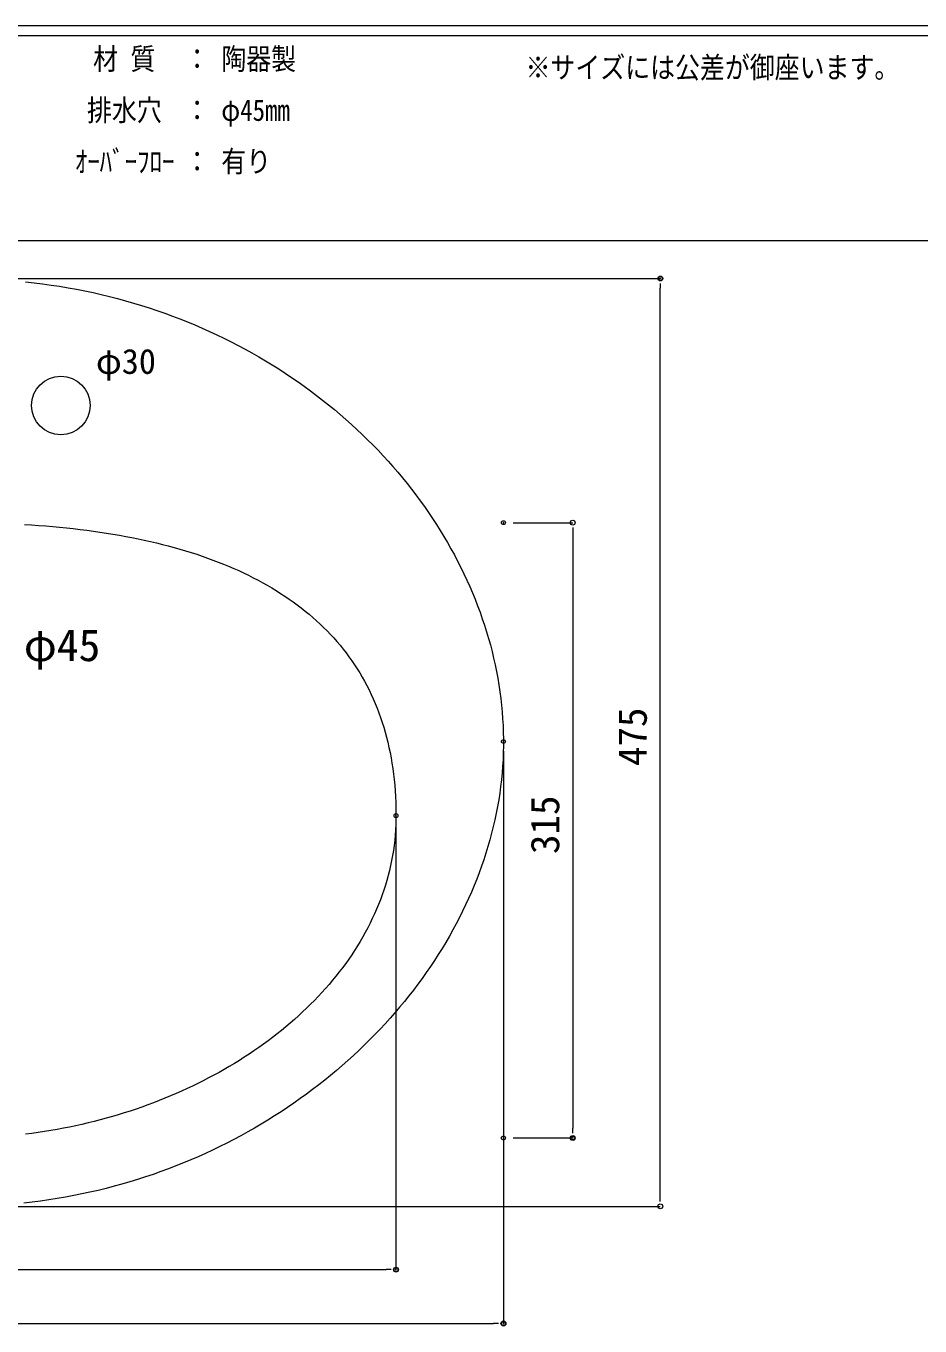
# Model space of a CAD drawing. Units: millimetres, scale not verified. Extents: x -1002 to 1010, y -687 to 676.
# Drawn here: x -502 to -44, y -25 to 640 of the extents above; entities that cross this region are included whole.
import ezdxf
from ezdxf.enums import TextEntityAlignment as Align

# ---------------------------------------------------------------- set-up
doc = ezdxf.new("R2010")
doc.units = ezdxf.units.MM
doc.header["$LTSCALE"] = 5
doc.header["$PDMODE"] = 32
doc.header["$PDSIZE"] = 2
doc.layers.add('0-0', color=7, linetype='Continuous', lineweight=15)
doc.layers.add('F-0', color=7, linetype='Continuous', lineweight=15)
doc.styles.add('ＭＳ ゴシック', font='')
doc.styles.get('ＭＳ ゴシック').set_extended_font_data('MS Gothic')

# ---------------------------------------------------------------- blocks, each defined once
blk = doc.blocks.new('_DOT')
at = {"layer": '0-0'}
blk.add_line((-0.5, 0), (-1, 0), dxfattribs=at)
blk.add_circle((0, 0), 0.25, dxfattribs=at)
blk.add_circle((0, 0), 0.25, dxfattribs=at)

msp = doc.modelspace()

# ---------------------------------------------------------------- linework, layer by layer
at = {"layer": 'F-0'}
for p, q in [((1002.034, 640.036), (-1002.086, 640.036)), ((1002.034, 635.036), (-1002.086, 635.036)), ((1002.034, 530.036), (-1002.086, 530.036)), ((-530.184, 510.766), (-177.395, 510.766)), ((-177.395, 40.766), (-177.395, 505.766)), ((-252.684, 385.766), (-222.216, 385.766)), ((-222.216, 380.766), (-222.216, 75.766)), ((-257.684, 268.747), (-257.684, -24.229)), ((-312.684, 230.771), (-312.684, 3.367)), ((-252.684, 70.766), (-222.216, 70.766)), ((-530.184, 35.766), (-177.395, 35.766)), ((-752.684, 3.367), (-317.684, 3.367)), ((-807.684, -24.229), (-262.684, -24.229))]:
    msp.add_line(p, q, dxfattribs=at)
at = {"layer": 'F-0', "lineweight": 18}
for points in [[(-502.354, 509.087), (-497.931, 508.597), (-493.534, 508.047), (-489.164, 507.437), (-484.822, 506.767), (-480.507, 506.047), (-476.221, 505.257)], [(-476.221, 505.257), (-471.964, 504.417), (-467.736, 503.527), (-463.537, 502.567), (-459.368, 501.557), (-455.23, 500.497), (-451.122, 499.377), (-447.046, 498.207), (-443.001, 496.977), (-438.988, 495.707), (-435.008, 494.377), (-431.06, 492.997), (-427.145, 491.567), (-423.264, 490.087), (-419.417, 488.557), (-415.605, 486.977), (-411.827, 485.347), (-408.085, 483.677), (-404.378, 481.957), (-400.708, 480.187), (-397.073, 478.377), (-393.476, 476.517), (-389.916, 474.617), (-386.394, 472.667), (-382.91, 470.687), (-379.464, 468.657), (-376.057, 466.577), (-372.69, 464.467), (-369.362, 462.307), (-366.075, 460.117), (-362.828, 457.887), (-359.622, 455.607), (-356.457, 453.297), (-353.334, 450.947), (-350.254, 448.567), (-347.216, 446.147), (-344.221, 443.687), (-341.269, 441.197), (-338.361, 438.667), (-335.498, 436.107)], [(-335.498, 436.107), (-332.679, 433.507), (-329.905, 430.887), (-327.177, 428.227), (-324.494, 425.537), (-321.858, 422.817), (-319.269, 420.057), (-316.726, 417.277), (-314.231, 414.467), (-311.784, 411.637), (-309.386, 408.767), (-307.036, 405.877), (-304.735, 402.957), (-302.484, 400.007), (-300.282, 397.037), (-298.132, 394.047), (-296.031, 391.027), (-293.983, 387.977), (-291.985, 384.917), (-290.04, 381.827), (-288.147, 378.717), (-286.307, 375.587), (-284.52, 372.437), (-282.787, 369.267), (-281.108, 366.077), (-279.483, 362.867), (-277.913, 359.647), (-276.398, 356.407), (-274.939, 353.147), (-273.537, 349.867), (-272.19, 346.577), (-270.901, 343.267), (-269.669, 339.947), (-268.494, 336.617), (-267.378, 333.277), (-266.32, 329.917), (-265.322, 326.547), (-264.382, 323.157), (-263.503, 319.767), (-262.683, 316.367)], [(-502.884, 384.867), (-499.218, 384.647), (-495.581, 384.397), (-491.974, 384.117), (-488.395, 383.817), (-484.847, 383.487), (-481.328, 383.137), (-477.839, 382.757), (-474.38, 382.347), (-470.952, 381.917), (-467.554, 381.457), (-464.187, 380.977), (-460.852, 380.467), (-457.547, 379.927), (-454.274, 379.367), (-451.033, 378.777), (-447.823, 378.157), (-444.646, 377.517), (-441.501, 376.837)], [(-441.501, 376.837), (-438.388, 376.147), (-435.308, 375.417), (-432.261, 374.667), (-429.248, 373.887), (-426.267, 373.077), (-423.32, 372.247), (-420.407, 371.377), (-417.527, 370.487), (-414.682, 369.567), (-411.871, 368.627), (-409.095, 367.647), (-406.354, 366.647), (-403.647, 365.617), (-400.976, 364.557), (-398.34, 363.467), (-395.74, 362.357), (-393.175, 361.207), (-390.647, 360.037), (-388.155, 358.837), (-385.699, 357.597), (-383.28, 356.337), (-380.897, 355.047), (-378.552, 353.737), (-376.244, 352.387), (-373.974, 351.007), (-371.741, 349.597), (-369.546, 348.167), (-367.389, 346.697), (-365.271, 345.207), (-363.191, 343.677), (-361.149, 342.127), (-359.147, 340.537), (-357.184, 338.917), (-355.26, 337.277), (-353.375, 335.597), (-351.531, 333.887), (-349.726, 332.157), (-347.961, 330.387), (-346.237, 328.587)], [(-346.237, 328.587), (-344.554, 326.757), (-342.911, 324.897), (-341.309, 323.007), (-339.749, 321.087), (-338.23, 319.127), (-336.752, 317.147), (-335.316, 315.127), (-333.923, 313.077), (-332.571, 311.007), (-331.262, 308.887), (-329.996, 306.747), (-328.772, 304.577), (-327.592, 302.367), (-326.455, 300.127), (-325.361, 297.857), (-324.311, 295.557), (-323.305, 293.217), (-322.343, 290.847), (-321.426, 288.447), (-320.552, 286.017), (-319.724, 283.547), (-318.941, 281.057), (-318.202, 278.517), (-317.509, 275.957), (-316.862, 273.357), (-316.26, 270.727), (-315.705, 268.067), (-315.195, 265.367), (-314.732, 262.637), (-314.315, 259.877), (-313.946, 257.077), (-313.623, 254.237), (-313.348, 251.377), (-313.119, 248.477), (-312.939, 245.547), (-312.806, 242.577), (-312.722, 239.577), (-312.686, 236.537), (-312.701, 233.767)], [(-262.683, 316.367), (-261.924, 312.957), (-261.226, 309.537), (-260.59, 306.107), (-260.015, 302.677), (-259.503, 299.237), (-259.053, 295.787), (-258.666, 292.327), (-258.343, 288.877), (-258.083, 285.407), (-257.888, 281.947), (-257.758, 278.477), (-257.692, 275.007), (-257.693, 271.527), (-257.761, 268.057), (-257.897, 264.587), (-258.1, 261.117), (-258.369, 257.657), (-258.705, 254.197), (-259.107, 250.737), (-259.574, 247.297), (-260.106, 243.847), (-260.702, 240.417), (-261.362, 236.987), (-262.085, 233.567), (-262.871, 230.157), (-263.719, 226.757), (-264.629, 223.357), (-265.6, 219.977), (-266.633, 216.607), (-267.725, 213.247), (-268.878, 209.907), (-270.09, 206.567), (-271.361, 203.247), (-272.69, 199.947), (-274.077, 196.657), (-275.522, 193.377), (-277.023, 190.117), (-278.582, 186.875), (-280.196, 183.649)], [(-312.701, 233.767), (-312.775, 231.107), (-312.909, 228.457), (-313.101, 225.817), (-313.351, 223.197), (-313.658, 220.577), (-314.023, 217.977), (-314.443, 215.387), (-314.92, 212.817), (-315.451, 210.257), (-316.038, 207.707), (-316.678, 205.177), (-317.373, 202.657), (-318.12, 200.157), (-318.92, 197.667), (-319.772, 195.197), (-320.675, 192.737), (-321.63, 190.297), (-322.635, 187.875), (-323.689, 185.467), (-324.793, 183.075), (-325.946, 180.701), (-327.147, 178.344), (-328.396, 176.004), (-329.692, 173.683), (-331.034, 171.379), (-332.423, 169.094), (-333.857, 166.828), (-335.337, 164.58), (-336.86, 162.352), (-338.428, 160.144), (-340.039, 157.955), (-341.693, 155.786), (-343.389, 153.638), (-345.128, 151.511), (-346.907, 149.404), (-348.727, 147.319), (-350.587, 145.255), (-352.487, 143.214), (-354.426, 141.194)], [(-280.196, 183.649), (-281.865, 180.441), (-283.59, 177.252), (-285.369, 174.082), (-287.202, 170.931), (-289.089, 167.801), (-291.029, 164.692), (-293.021, 161.604), (-295.066, 158.539), (-297.162, 155.496), (-299.309, 152.477), (-301.507, 149.482), (-303.755, 146.511), (-306.052, 143.566), (-308.399, 140.647), (-310.794, 137.754), (-313.238, 134.888), (-315.729, 132.05), (-318.268, 129.24), (-320.853, 126.46), (-323.485, 123.708), (-326.162, 120.987), (-328.885, 118.297), (-331.652, 115.638), (-334.463, 113.012), (-337.319, 110.418), (-340.218, 107.857), (-343.159, 105.33), (-346.143, 102.837), (-349.169, 100.38), (-352.236, 97.958), (-355.344, 95.573), (-358.492, 93.225), (-361.68, 90.914), (-364.908, 88.641), (-368.175, 86.407), (-371.48, 84.213), (-374.823, 82.058), (-378.203, 79.945), (-381.62, 77.872)], [(-354.426, 141.194), (-356.404, 139.196), (-358.419, 137.222), (-360.472, 135.27), (-362.562, 133.341), (-364.688, 131.436), (-366.851, 129.555), (-369.048, 127.698), (-371.281, 125.865), (-373.547, 124.057), (-375.847, 122.273), (-378.181, 120.515), (-380.547, 118.782), (-382.945, 117.075), (-385.375, 115.395), (-387.836, 113.74), (-390.327, 112.112), (-392.848, 110.511), (-395.399, 108.937), (-397.978, 107.391), (-400.586, 105.872), (-403.221, 104.381), (-405.884, 102.919), (-408.574, 101.485), (-411.289, 100.08), (-414.03, 98.704), (-416.797, 97.357), (-419.588, 96.041), (-422.403, 94.754), (-425.241, 93.497), (-428.102, 92.271), (-430.986, 91.076), (-433.892, 89.912), (-436.818, 88.779), (-439.766, 87.678), (-442.734, 86.609), (-445.722, 85.572), (-448.728, 84.568), (-451.754, 83.596), (-454.797, 82.658)], [(-454.797, 82.658), (-457.858, 81.752), (-460.936, 80.881), (-464.031, 80.043), (-467.141, 79.24), (-470.267, 78.471), (-473.407, 77.737), (-476.562, 77.037), (-479.731, 76.374), (-482.913, 75.745), (-486.108, 75.153), (-489.314, 74.597), (-492.533, 74.077), (-495.762, 73.594), (-499.002, 73.148), (-502.252, 72.74)], [(-381.62, 77.872), (-385.074, 75.842), (-388.564, 73.854), (-392.09, 71.908), (-395.65, 70.007), (-399.245, 68.15), (-402.874, 66.338), (-406.537, 64.572), (-410.232, 62.851), (-413.961, 61.178), (-417.721, 59.552), (-421.513, 57.974), (-425.336, 56.444), (-429.19, 54.964), (-433.074, 53.534), (-436.987, 52.154), (-440.93, 50.825), (-444.902, 49.548), (-448.901, 48.324), (-452.929, 47.152), (-456.983, 46.034), (-461.065, 44.97), (-465.172, 43.961), (-469.305, 43.007), (-473.464, 42.109), (-477.648, 41.268), (-481.855, 40.484), (-486.087, 39.758), (-490.342, 39.091), (-494.619, 38.482), (-498.919, 37.934), (-503.241, 37.445)]]:
    msp.add_lwpolyline(points, dxfattribs=at)
at = {"layer": 'F-0'}
msp.add_circle((-484.184, 445.81), 15, dxfattribs=at)
for p in [(-177.395, 510.766), (-257.684, 385.766), (-257.684, 273.747), (-312.684, 235.771), (-257.684, 70.766), (-222.216, 70.766), (-312.684, 3.367), (-257.684, -24.229)]:
    msp.add_point(p, dxfattribs=at)

# ---------------------------------------------------------------- block references
at = {"layer": 'F-0', "xscale": 5, "yscale": 5}
for p, rotation in [((-177.395, 510.766), 90), ((-222.216, 385.766), 90), ((-222.216, 70.766), 270), ((-177.395, 35.766), 270)]:
    msp.add_blockref('_DOT', p, dxfattribs=dict(at, rotation=rotation))
for p in [(-312.684, 3.367), (-257.684, -24.229)]:
    msp.add_blockref('_DOT', p, dxfattribs=at)

# ---------------------------------------------------------------- texts
at = {"layer": 'F-0', "style": 'ＭＳ ゴシック', "width": 0.85}
for s, p in [('材 質', (-467.711, 614.411)), ('：', (-420.836, 614.411)), ('陶器製', (-402.086, 614.411)), ('※サイズには公差が御座います。', (-246.359, 610.036)), ('排水穴', (-470.836, 588.161)), ('：', (-420.836, 588.161)), ('φ45mm', (-402.086, 588.161)), ('ｵｰﾊﾞｰﾌﾛｰ', (-477.086, 561.911)), ('：', (-420.836, 561.911)), ('有り', (-402.086, 561.911))]:
    msp.add_text(s, height=11, dxfattribs=at).set_placement(p, align=Align.BOTTOM_LEFT)
at = {"layer": 'F-0', "style": 'ＭＳ ゴシック'}
for s, height, p in [('φ30', 12.83, (-466.277, 458.083)), ('φ45', 16.35, (-503.166, 309.983))]:
    msp.add_text(s, height=height, dxfattribs=at).set_placement(p, align=Align.BOTTOM_LEFT)
for s, p in [('475', (-179.895, 261.178)), ('315', (-224.716, 216.146))]:
    msp.add_text(s, height=14.66, rotation=90, dxfattribs=at).set_placement(p, align=Align.BOTTOM_LEFT)

doc.saveas('drawing.dxf')
